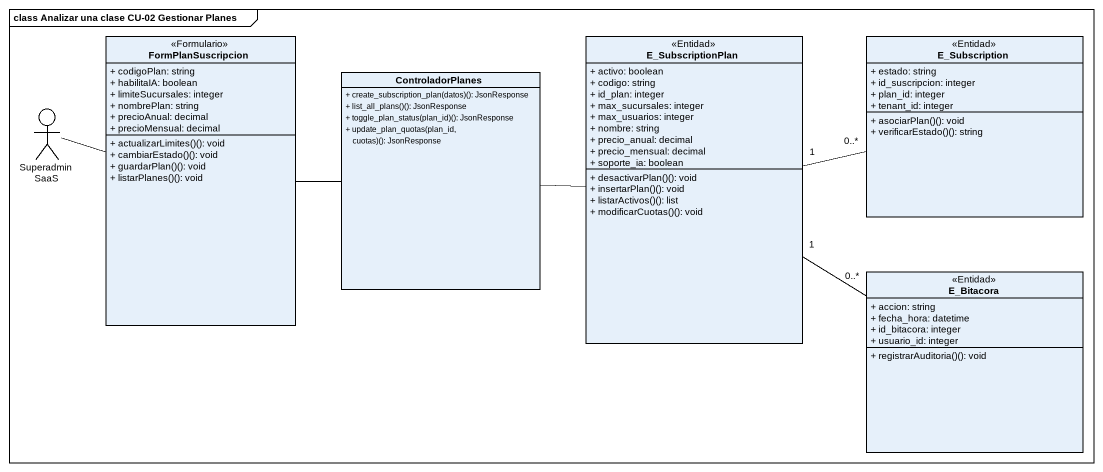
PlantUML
@startuml
mainframe class Analizar una clase CU-02 Gestionar Planes
allowmixing
hide circle
hide empty members
skinparam classAttributeIconSize 0
class FormPlanSuscripcion <<Formulario>> {
  + codigoPlan: string
  + habilitaIA: boolean
  + limiteSucursales: integer
  + nombrePlan: string
  + precioAnual: decimal
  + precioMensual: decimal
  + actualizarLimites()(): void
  + cambiarEstado()(): void
  + guardarPlan()(): void
  + listarPlanes()(): void
}
class E_SubscriptionPlan <<Entidad>> {
  + activo: boolean
  + codigo: string
  + id_plan: integer
  + max_sucursales: integer
  + max_usuarios: integer
  + nombre: string
  + precio_anual: decimal
  + precio_mensual: decimal
  + soporte_ia: boolean
  + desactivarPlan()(): void
  + insertarPlan()(): void
  + listarActivos()(): list
  + modificarCuotas()(): void
}
class E_Subscription <<Entidad>> {
  + estado: string
  + id_suscripcion: integer
  + plan_id: integer
  + tenant_id: integer
  + asociarPlan()(): void
  + verificarEstado()(): string
}
class ControladorPlanes {
  + create_subscription_plan(datos)(): JsonResponse
  + list_all_plans()(): JsonResponse
  + toggle_plan_status(plan_id)(): JsonResponse
  + update_plan_quotas(plan_id, cuotas)(): JsonResponse
}
actor "Superadmin SaaS" as Superadmin_SaaS
class E_Bitacora <<Entidad>> {
  + accion: string
  + fecha_hora: datetime
  + id_bitacora: integer
  + usuario_id: integer
  + registrarAuditoria()(): void
}
FormPlanSuscripcion -right- ControladorPlanes
E_SubscriptionPlan "1" -right- "0..*" E_Subscription
E_SubscriptionPlan "1" -- "0..*" E_Bitacora
ControladorPlanes -right- E_SubscriptionPlan
Superadmin_SaaS -right- FormPlanSuscripcion
@enduml
